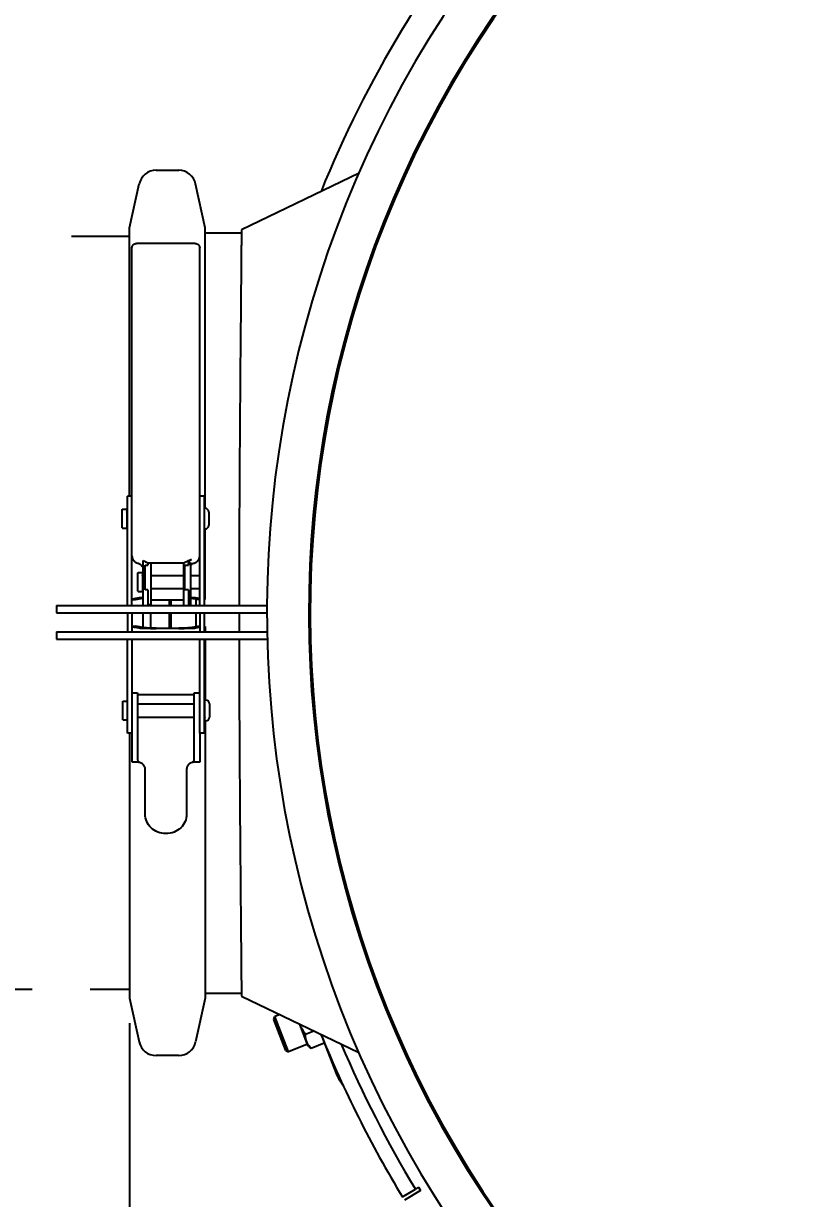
# Model space of a CAD drawing. Header units: millimetres. Extents: x 0 to 2800, y 0 to 1980.
# Drawn here: x 450.3 to 654.6, y 1335.9 to 1648 of the extents above; entities that cross this region are included whole.
import ezdxf

# ---------------------------------------------------------------- set-up
doc = ezdxf.new("R2010")
doc.units = ezdxf.units.MM
doc.header["$LTSCALE"] = 154
doc.header["$PDMODE"] = 3
doc.header["$PDSIZE"] = 8
doc.linetypes.add('DOT', pattern=[0.2, 0.1, -0.1])
doc.layers.get('0').update_dxf_attribs({"linetype": 'CONTINUOUS'})
doc.layers.get('Defpoints').update_dxf_attribs({"linetype": 'CONTINUOUS'})
doc.styles.get("Standard").update_dxf_attribs({"font": 'msyh.ttc'})
doc.dimstyles.new('DIMSTYLE_2', dxfattribs={"dimtxt": 23.333333, "dimasz": 23.333333, "dimexe": 1.5, "dimexo": 1, "dimgap": 0.875, "dimtad": 1, "dimdec": 0, "dimdsep": 46, "dimtxsty": 'Standard', "dimblk": '_FILLED', "dimblk1": '_FILLED', "dimblk2": '_FILLED', "dimcen": 0.09, "dimazin": 2, "dimtp": 0.01, "dimtm": 0.01, "dimtfac": 1, "dimtdec": 0, "dimtofl": 0, "dimtmove": 0, "dimatfit": 3, "dimldrblk": '_FILLED', "dimfxl": 1, "dimtolj": 1, "dimarcsym": 0})
doc.dimstyles.get("Standard").update_dxf_attribs({"dimtxt": 23.333333, "dimasz": 23.333333, "dimexe": 1.5, "dimexo": 1, "dimtad": 1, "dimdsep": 46, "dimtxsty": 'Standard', "dimblk": '_FILLED', "dimblk1": '_FILLED', "dimblk2": '_FILLED', "dimcen": 0.09, "dimazin": 2, "dimtol": 1, "dimtp": 0.01, "dimtm": 0.01, "dimtfac": 1, "dimtofl": 0, "dimtmove": 0, "dimatfit": 3, "dimldrblk": '_FILLED', "dimfxl": 1, "dimtolj": 1, "dimarcsym": 0})

# ---------------------------------------------------------------- blocks, each defined once
blk = doc.blocks.new('_FILLED')
at = {"color": 0, "linetype": 'ByBlock'}
blk.add_solid([(0, 0), (-1, 0.214), (-1, -0.214)], dxfattribs=at)
blk = doc.blocks.new('*D60')
at = {"color": 0, "linetype": 'Continuous', "lineweight": -2}
for p, q in [((1105.6, 1495.5), (1105.6, 1123.63)), ((478.49, 1382.43), (478.49, 1123.63)), ((501.82, 1125.13), (1082.27, 1125.13))]:
    blk.add_line(p, q, dxfattribs=at)
at = {"layer": 'Defpoints', "color": 0}
for p in [(1105.6, 1496.5), (478.49, 1383.43), (1105.6, 1125.13)]:
    blk.add_point(p, dxfattribs=at)
at = {"color": 0, "linetype": 'ByBlock', "lineweight": -2, "xscale": 23.3333333333, "yscale": 23.3333333333, "zscale": 23.3333333333}
for p, rotation in [((478.49, 1125.13), 179.9999902786), ((1105.6, 1125.13), 359.9999902786)]:
    blk.add_blockref('_FILLED', p, dxfattribs=dict(at, rotation=rotation))
at = {"color": 0, "insert": (791.93, 1157.11), "char_height": 23.3333, "attachment_point": 2, "rotation": 360, "line_spacing_factor": 0.9}
blk.add_mtext('\\A1;\\A1;630', dxfattribs=at)
blk = doc.blocks.new('*D64')
at = {"color": 0, "lineweight": -2}
for p, q in [((313.96, 1498.11), (313.96, 1817.79)), ((806.6, 1498.11), (806.6, 1817.79)), ((337.29, 1816.29), (783.27, 1816.29))]:
    blk.add_line(p, q, dxfattribs=at)
at = {"layer": 'Defpoints', "color": 0}
for p in [(806.6, 1816.29), (313.96, 1497.11), (806.6, 1497.11)]:
    blk.add_point(p, dxfattribs=at)
at = {"color": 0, "linetype": 'ByBlock', "lineweight": -2, "xscale": 23.3333333333, "yscale": 23.3333333333, "zscale": 23.3333333333, "rotation": 180}
blk.add_blockref('_FILLED', (313.96, 1816.29), dxfattribs=at)
at = {"color": 0, "linetype": 'ByBlock', "lineweight": -2, "xscale": 23.3333333333, "yscale": 23.3333333333, "zscale": 23.3333333333}
blk.add_blockref('_FILLED', (806.6, 1816.29), dxfattribs=at)
at = {"color": 0, "insert": (563.74, 1848.28), "char_height": 23.333, "attachment_point": 2, "line_spacing_factor": 0.9}
blk.add_mtext('\\A1;493', dxfattribs=at)
blk = doc.blocks.new('*D181')
at = {"color": 0, "lineweight": -2}
for p, q in [((186.11, 1500.14), (186.11, 1912.09)), ((209.44, 1910.59), (644.4, 1910.59)), ((1131.76, 1910.59), (696.81, 1910.59)), ((1155.1, 1492.44), (1155.1, 1912.09))]:
    blk.add_line(p, q, dxfattribs=at)
at = {"layer": 'Defpoints', "color": 0}
for p in [(1155.1, 1910.59), (186.11, 1499.14), (1155.1, 1491.44)]:
    blk.add_point(p, dxfattribs=at)
at = {"color": 0, "linetype": 'ByBlock', "lineweight": -2, "xscale": 23.3333333333, "yscale": 23.3333333333, "zscale": 23.3333333333, "rotation": 180}
blk.add_blockref('_FILLED', (186.11, 1910.59), dxfattribs=at)
at = {"color": 0, "linetype": 'ByBlock', "lineweight": -2, "xscale": 23.3333333333, "yscale": 23.3333333333, "zscale": 23.3333333333}
blk.add_blockref('_FILLED', (1155.1, 1910.59), dxfattribs=at)
at = {"color": 0, "insert": (670.6, 1910.59), "char_height": 23.333, "attachment_point": 5}
blk.add_mtext('\\A1;969', dxfattribs=at)

msp = doc.modelspace()

# ---------------------------------------------------------------- linework, layer by layer
at = {"linetype": 'Continuous'}
for p, q in [((485.54119, 1609.0401), (491.5577, 1609.0401)), ((539.49663, 1608.27891), (508.23272, 1593.24527)), ((478.48682, 1593.78388), (481.04862, 1605.42847)), ((498.61208, 1593.78388), (496.05027, 1605.42847)), ((478.48682, 1522.49594), (478.48682, 1593.78388)), ((498.61208, 1519.24594), (498.61208, 1593.78388)), ((498.61208, 1592.44283), (508.22581, 1592.44283)), ((495.94436, 1589.59035), (480.34436, 1589.59035)), ((479.14436, 1493.4401), (479.14436, 1588.45573)), ((497.14436, 1493.4401), (497.14436, 1588.45573)), ((477.94436, 1493.4401), (477.94436, 1522.49594)), ((479.14436, 1522.49594), (477.94436, 1522.49594)), ((498.34436, 1522.49594), (497.14436, 1522.49594)), ((498.34436, 1522.49594), (498.34436, 1493.4401)), ((476.54436, 1518.94594), (476.559, 1518.9813)), ((476.54436, 1514.04594), (476.54436, 1518.94594)), ((476.559, 1518.9813), (476.59436, 1518.99594)), ((476.59436, 1518.99594), (477.69436, 1518.99594)), ((477.69436, 1518.99594), (477.72971, 1518.9813)), ((477.72971, 1518.9813), (477.74436, 1518.94594)), ((477.74436, 1518.94594), (477.74436, 1514.04594)), ((477.759, 1518.26059), (477.74436, 1518.29594)), ((477.79436, 1518.24594), (477.759, 1518.26059)), ((477.79436, 1518.24594), (477.94436, 1518.24594)), ((498.39436, 1519.24594), (498.359, 1519.2313)), ((498.54436, 1519.24594), (498.39436, 1519.24594)), ((499.54436, 1518.24594), (499.54436, 1514.74594)), ((477.759, 1514.7313), (477.74436, 1514.69594)), ((477.79436, 1514.74594), (477.759, 1514.7313)), ((477.79436, 1514.74594), (477.94436, 1514.74594)), ((476.54436, 1514.04594), (476.559, 1514.01059)), ((476.559, 1514.01059), (476.59436, 1513.99594)), ((476.59436, 1513.99594), (477.69436, 1513.99594)), ((477.69436, 1513.99594), (477.72971, 1514.01059)), ((477.72971, 1514.01059), (477.74436, 1514.04594)), ((498.39436, 1513.74594), (498.359, 1513.76059)), ((498.54436, 1513.74594), (498.39436, 1513.74594)), ((498.61208, 1495.01133), (498.61208, 1513.74594)), ((482.14436, 1493.4401), (482.14436, 1505.33847)), ((483.34436, 1504.7797), (483.34436, 1504.15955)), ((492.55545, 1504.70233), (483.73327, 1504.70233)), ((484.16872, 1504.70233), (484.16872, 1493.64132)), ((492.94436, 1493.4401), (492.94436, 1504.7797)), ((494.66872, 1504.84539), (494.66872, 1493.64132)), ((495.65454, 1504.68917), (495.65548, 1504.68941)), ((495.65549, 1504.69023), (495.66791, 1504.69343)), ((480.74436, 1502.09132), (480.759, 1502.12667)), ((480.74436, 1497.19132), (480.74436, 1502.09132)), ((480.759, 1502.12667), (480.79436, 1502.14132)), ((480.79436, 1502.14132), (481.89436, 1502.14132)), ((481.89436, 1502.14132), (481.92971, 1502.12667)), ((481.92971, 1502.12667), (481.94436, 1502.09132)), ((481.94436, 1502.09132), (481.94436, 1497.19132)), ((482.66872, 1497.57797), (482.66872, 1504.15955)), ((482.66872, 1504.15955), (483.34436, 1504.15955)), ((493.16872, 1497.57797), (493.16872, 1504.15955)), ((493.16872, 1504.15955), (494.14436, 1504.15955)), ((494.14436, 1504.49046), (494.14436, 1504.15955)), ((481.959, 1501.40596), (481.94436, 1501.44132)), ((481.99436, 1501.39132), (481.959, 1501.40596)), ((481.99436, 1501.39132), (482.14436, 1501.39132)), ((484.16872, 1501.39132), (492.94436, 1501.39132)), ((494.66872, 1501.39132), (497.09436, 1501.39132)), ((497.09436, 1501.39132), (497.12971, 1501.40596)), ((481.04863, 1495.41766), (479.14436, 1495.11563)), ((480.04945, 1494.99934), (482.14436, 1495.33161)), ((480.74436, 1497.19132), (480.759, 1497.15596)), ((480.759, 1497.15596), (480.79436, 1497.14132)), ((480.79436, 1497.14132), (481.89436, 1497.14132)), ((481.89436, 1497.14132), (481.92971, 1497.15596)), ((481.92971, 1497.15596), (481.94436, 1497.19132)), ((481.959, 1497.87667), (481.94436, 1497.84132)), ((481.99436, 1497.89132), (481.959, 1497.87667)), ((481.99436, 1497.89132), (482.14436, 1497.89132)), ((482.09945, 1493.4401), (482.09945, 1495.32449)), ((483.34436, 1497.57797), (482.66872, 1497.57797)), ((483.34436, 1497.57797), (483.34436, 1493.4401)), ((484.16872, 1497.89132), (492.94436, 1497.89132)), ((494.14436, 1497.57797), (493.16872, 1497.57797)), ((494.14436, 1497.57797), (494.14436, 1493.4401)), ((494.66872, 1497.89132), (497.09436, 1497.89132)), ((494.66872, 1495.37695), (497.04945, 1494.99934)), ((497.14436, 1495.24413), (496.05027, 1495.41766)), ((497.09436, 1497.89132), (497.12971, 1497.87667)), ((459.09781, 1493.4401), (459.09781, 1491.4401)), ((459.09781, 1493.4401), (515.0265, 1493.4401)), ((479.14436, 1495.00628), (480.04945, 1494.99934)), ((483.34436, 1493.64132), (484.16872, 1493.64132)), ((484.09945, 1493.64132), (484.09945, 1493.4401)), ((484.16872, 1494.96255), (492.94436, 1494.96255)), ((489.09944, 1493.4401), (489.09944, 1494.96255)), ((489.43278, 1494.96255), (489.43278, 1493.4401)), ((494.14436, 1493.64132), (494.66872, 1493.64132)), ((496.09944, 1495.15002), (496.09944, 1493.4401)), ((497.04945, 1494.99934), (497.14436, 1495.00006)), ((498.61208, 1495.01133), (498.34436, 1495.0538)), ((498.34436, 1495.00928), (498.61208, 1495.01133)), ((459.09781, 1491.4401), (515.04744, 1491.4401)), ((477.94436, 1491.4401), (477.94436, 1486.4401)), ((479.14436, 1491.4401), (479.14436, 1486.4401)), ((482.09945, 1487.55515), (482.09945, 1491.4401)), ((484.09945, 1491.4401), (484.09945, 1487.40476)), ((489.09944, 1487.39175), (489.09944, 1491.44283)), ((489.43278, 1491.44283), (489.43278, 1487.39175)), ((496.09944, 1491.44283), (496.09944, 1487.72964)), ((497.14436, 1491.4401), (497.14436, 1486.4401)), ((498.34436, 1491.4401), (498.34436, 1486.4401)), ((459.09781, 1486.4401), (459.09781, 1484.4401)), ((459.09781, 1486.4401), (515.0998, 1486.4401)), ((480.04945, 1487.88035), (479.14436, 1487.8734)), ((479.14436, 1487.76404), (481.04863, 1487.46196)), ((482.61126, 1487.47395), (480.04945, 1487.88035)), ((485.54119, 1487.39175), (491.55771, 1487.39175)), ((491.55771, 1487.33591), (485.54119, 1487.33591)), ((497.04945, 1487.88035), (494.48764, 1487.47395)), ((496.05027, 1487.46196), (497.14436, 1487.63552)), ((497.14436, 1487.87962), (497.04945, 1487.88035)), ((498.61208, 1487.86835), (498.34436, 1487.8704)), ((498.34436, 1487.82588), (498.61208, 1487.86835)), ((498.61208, 1487.86835), (498.61208, 1486.4401)), ((459.09781, 1484.4401), (515.12075, 1484.4401)), ((477.94436, 1459.49989), (477.94436, 1484.4401)), ((479.14436, 1484.4401), (479.14436, 1459.49989)), ((497.14436, 1459.49989), (497.14436, 1484.4401)), ((498.34436, 1484.4401), (498.34436, 1459.49989)), ((498.61208, 1484.4401), (498.61208, 1468.24989)), ((476.74436, 1467.94989), (476.759, 1467.98525)), ((476.74436, 1463.04989), (476.74436, 1467.94989)), ((476.759, 1467.98525), (476.79436, 1467.99989)), ((476.79436, 1467.99989), (477.89436, 1467.99989)), ((477.89436, 1467.99989), (477.92971, 1467.98525)), ((479.15579, 1470.1703), (480.65579, 1470.1703)), ((480.65579, 1470.1703), (480.65579, 1452.34585)), ((480.65579, 1467.24989), (495.65579, 1467.24989)), ((495.15579, 1469.6551), (481.15579, 1469.6551)), ((495.65579, 1452.34585), (495.65579, 1470.1703)), ((495.65579, 1470.1703), (497.14436, 1470.1703)), ((498.34436, 1467.24989), (498.49436, 1467.24989)), ((498.49436, 1467.24989), (498.52971, 1467.26454)), ((498.52971, 1467.26454), (498.54436, 1467.29989)), ((498.559, 1468.23525), (498.54436, 1468.19989)), ((498.54436, 1462.79989), (498.54436, 1468.19989)), ((498.59436, 1468.24989), (498.559, 1468.23525)), ((498.74436, 1468.24989), (498.59436, 1468.24989)), ((499.74436, 1467.24989), (499.74436, 1463.74989)), ((476.74436, 1463.04989), (476.759, 1463.01454)), ((476.759, 1463.01454), (476.79436, 1462.99989)), ((476.79436, 1462.99989), (477.89436, 1462.99989)), ((477.89436, 1462.99989), (477.92971, 1463.01454)), ((480.65579, 1463.74989), (495.65579, 1463.74989)), ((498.34436, 1463.74989), (498.49436, 1463.74989)), ((498.49436, 1463.74989), (498.52971, 1463.73525)), ((498.52971, 1463.73525), (498.54436, 1463.69989)), ((498.559, 1462.76454), (498.54436, 1462.79989)), ((498.59436, 1462.74989), (498.559, 1462.76454)), ((498.74436, 1462.74989), (498.59436, 1462.74989)), ((498.61208, 1462.74989), (498.61208, 1389.09633)), ((479.14436, 1459.49989), (477.94436, 1459.49989)), ((478.48682, 1459.49989), (478.48682, 1389.09633)), ((479.15579, 1451.7716), (479.15579, 1459.49989)), ((498.34436, 1459.49989), (497.14436, 1459.49989)), ((497.15579, 1459.5004), (497.15579, 1451.7716)), ((481.15579, 1451.7716), (479.15579, 1451.7716)), ((497.15579, 1451.7716), (495.15579, 1451.7716)), ((482.65579, 1437.96324), (482.65579, 1449.88624)), ((493.65579, 1449.88624), (493.65579, 1437.96324)), ((498.61208, 1390.44283), (508.22554, 1390.44283)), ((508.23272, 1389.64039), (539.44035, 1374.63382)), ((478.48682, 1389.09633), (481.04862, 1377.45174)), ((498.61208, 1389.09633), (496.05027, 1377.45174)), ((516.79688, 1383.41785), (517.13851, 1384.19457)), ((519.98752, 1375.21664), (516.79688, 1383.41785)), ((518.47587, 1384.71486), (517.13851, 1384.19457)), ((520.76424, 1374.87501), (517.13851, 1384.19457)), ((525.97808, 1376.36692), (523.70944, 1382.19823)), ((525.27127, 1379.5386), (527.4653, 1380.39218)), ((525.7968, 1376.8329), (520.76424, 1374.87501)), ((526.71676, 1375.8231), (530.21976, 1377.18592)), ((529.55929, 1378.8961), (533.38756, 1369.05592)), ((491.5577, 1373.8401), (485.54119, 1373.8401)), ((519.98752, 1375.21664), (520.76424, 1374.87501)), ((525.97808, 1376.36692), (526.33461, 1376.08086)), ((551.0032, 1336.29271), (554.42255, 1338.3683)), ((555.79628, 1338.03236), (551.52352, 1335.43874)), ((555.27738, 1338.8872), (554.43935, 1338.3785)), ((555.27738, 1338.8872), (555.79628, 1338.03236))]:
    msp.add_line(p, q, dxfattribs=at)
at = {"linetype": 'DOT'}
for p, q in [((478.48682, 1591.44007), (410.83208, 1591.44007)), ((375.60291, 1391.44014), (478.48682, 1391.4401))]:
    msp.add_line(p, q, dxfattribs=at)
at = {"linetype": 'Continuous'}
for points in [[(479.14437, 1506.59984), (479.14469, 1506.57062), (479.14545, 1506.54152), (479.14663, 1506.51252), (479.14823, 1506.48365), (479.15025, 1506.45491), (479.15268, 1506.4263), (479.1555, 1506.39784), (479.15873, 1506.36953), (479.16234, 1506.34138), (479.16634, 1506.3134), (479.17072, 1506.28559), (479.17546, 1506.25797), (479.18057, 1506.23053), (479.18604, 1506.20329), (479.19185, 1506.17624), (479.19801, 1506.14941), (479.2045, 1506.12279), (479.21132, 1506.09639), (479.21846, 1506.07022), (479.22592, 1506.04428), (479.23368, 1506.01857), (479.24174, 1505.9931), (479.25009, 1505.96788), (479.25873, 1505.9429), (479.26765, 1505.91817), (479.27685, 1505.89369), (479.28631, 1505.86947), (479.29604, 1505.84551), (479.30602, 1505.82181), (479.31625, 1505.79837), (479.32673, 1505.7752), (479.33744, 1505.75231), (479.34838, 1505.72968), (479.35954, 1505.70734), (479.37092, 1505.68527), (479.38251, 1505.66349), (479.39429, 1505.64199), (479.40626, 1505.62079), (479.41842, 1505.59987), (479.43075, 1505.57925), (479.44325, 1505.55892), (479.45591, 1505.53889), (479.46871, 1505.51916), (479.48165, 1505.49974), (479.49473, 1505.48061), (479.50793, 1505.46179), (479.52124, 1505.44328), (479.53465, 1505.42506), (479.54817, 1505.40715), (479.56177, 1505.38954), (479.57546, 1505.37223), (479.58921, 1505.35522), (479.60304, 1505.33851), (479.61692, 1505.32209), (479.63085, 1505.30596), (479.64483, 1505.29014), (479.65884, 1505.2746), (479.67292, 1505.2593), (479.68707, 1505.24425), (479.70127, 1505.22945), (479.71554, 1505.21487), (479.72987, 1505.20053), (479.74427, 1505.18641), (479.75871, 1505.17253), (479.7732, 1505.15889), (479.78774, 1505.14548), (479.8023, 1505.13231), (479.8169, 1505.11938), (479.83152, 1505.10667), (479.84615, 1505.09421), (479.8608, 1505.08198), (479.87546, 1505.06998), (479.89012, 1505.05822), (479.90478, 1505.04668), (479.91944, 1505.03538), (479.93408, 1505.0243), (479.94872, 1505.01344), (479.96334, 1505.0028), (479.97794, 1504.99239), (479.99251, 1504.98219), (480.00705, 1504.97221), (480.02155, 1504.96244), (480.03601, 1504.95289), (480.05043, 1504.94355), (480.06478, 1504.93442), (480.07908, 1504.9255), (480.09332, 1504.91678), (480.10749, 1504.90827), (480.12158, 1504.89996), (480.13559, 1504.89185), (480.14954, 1504.88393), (480.16341, 1504.8762), (480.17721, 1504.86865), (480.19095, 1504.86127), (480.20463, 1504.85406), (480.21824, 1504.84701), (480.2318, 1504.84013), (480.2453, 1504.83341), (480.25874, 1504.82684), (480.27213, 1504.82042), (480.28546, 1504.81415), (480.29874, 1504.80803), (480.31198, 1504.80204), (480.32517, 1504.79619), (480.3383, 1504.79048), (480.35138, 1504.7849), (480.36443, 1504.77945), (480.37741, 1504.77413), (480.39029, 1504.76896), (480.403, 1504.76397), (480.41558, 1504.75912), (480.42812, 1504.75439), (480.4406, 1504.74977), (480.453, 1504.74528), (480.46538, 1504.74089), (480.4777, 1504.73661), (480.48994, 1504.73245), (480.50221, 1504.72837), (480.51438, 1504.72442), (480.52646, 1504.72057), (480.53866, 1504.71678), (480.55077, 1504.71309), (480.56276, 1504.70953), (480.57481, 1504.70603), (480.58593, 1504.70287), (480.59675, 1504.69987), (480.60879, 1504.6966), (480.62137, 1504.69328), (480.63397, 1504.69004)], [(480.63405, 1504.6892), (480.76282, 1504.65154), (480.94309, 1504.58257), (481.11692, 1504.49628), (481.28244, 1504.39324), (481.43797, 1504.2739), (481.58086, 1504.13965), (481.70951, 1503.9915), (481.82304, 1503.83098), (481.92027, 1503.66069), (482.00068, 1503.4826), (482.06375, 1503.29856), (482.10887, 1503.11115), (482.13578, 1502.92246), (482.13598, 1502.91818)], [(494.66872, 1504.09771), (494.74367, 1504.17591), (494.90392, 1504.31748), (495.07738, 1504.44023), (495.26192, 1504.5436), (495.45505, 1504.62677), (495.65384, 1504.68899)], [(495.66791, 1504.69343), (495.68046, 1504.69675), (495.69241, 1504.69999), (495.7031, 1504.70296), (495.7141, 1504.70608), (495.72608, 1504.70956), (495.73803, 1504.71312), (495.75013, 1504.7168), (495.7623, 1504.72058), (495.77438, 1504.72443), (495.78654, 1504.72839), (495.7988, 1504.73246), (495.81103, 1504.73662), (495.82334, 1504.74089), (495.83572, 1504.74528), (495.84811, 1504.74977), (495.86058, 1504.75438), (495.8731, 1504.75911), (495.88566, 1504.76395), (495.89834, 1504.76893), (495.91117, 1504.77408), (495.92411, 1504.77937), (495.93711, 1504.78481), (495.95016, 1504.79037), (495.96327, 1504.79607), (495.97644, 1504.8019), (495.98964, 1504.80788), (496.00289, 1504.81398), (496.0162, 1504.82024), (496.02957, 1504.82664), (496.04298, 1504.83319), (496.05645, 1504.8399), (496.06998, 1504.84676), (496.08357, 1504.85378), (496.09722, 1504.86097), (496.11093, 1504.86833), (496.1247, 1504.87586), (496.13855, 1504.88358), (496.15247, 1504.89148), (496.16646, 1504.89957), (496.18053, 1504.90785), (496.19468, 1504.91635), (496.2089, 1504.92504), (496.22318, 1504.93395), (496.23753, 1504.94306), (496.25193, 1504.95239), (496.26638, 1504.96192), (496.28088, 1504.97167), (496.29542, 1504.98164), (496.30999, 1504.99183), (496.32459, 1505.00224), (496.33921, 1505.01286), (496.35385, 1505.02371), (496.36849, 1505.03478), (496.38315, 1505.04608), (496.39782, 1505.0576), (496.41248, 1505.06936), (496.42715, 1505.08135), (496.4418, 1505.09357), (496.45645, 1505.10603), (496.47108, 1505.11873), (496.48568, 1505.13166), (496.50026, 1505.14482), (496.5148, 1505.15823), (496.5293, 1505.17187), (496.54376, 1505.18574), (496.55816, 1505.19986), (496.57251, 1505.2142), (496.58679, 1505.22877), (496.60101, 1505.24358), (496.61517, 1505.25863), (496.62926, 1505.27392), (496.64328, 1505.28946), (496.65727, 1505.30529), (496.67121, 1505.32141), (496.68511, 1505.33783), (496.69894, 1505.35454), (496.71271, 1505.37155), (496.72641, 1505.38886), (496.74003, 1505.40647), (496.75355, 1505.42438), (496.76698, 1505.4426), (496.7803, 1505.46111), (496.79351, 1505.47993), (496.8066, 1505.49906), (496.81956, 1505.51849), (496.83237, 1505.53822), (496.84504, 1505.55825), (496.85755, 1505.57858), (496.8699, 1505.5992), (496.88207, 1505.62012), (496.89406, 1505.64133), (496.90585, 1505.66283), (496.91745, 1505.68462), (496.92884, 1505.70669), (496.94002, 1505.72904), (496.95097, 1505.75167), (496.9617, 1505.77457), (496.97218, 1505.79774), (496.98243, 1505.82119), (496.99242, 1505.8449), (497.00216, 1505.86887), (497.01164, 1505.89309), (497.02085, 1505.91758), (497.02978, 1505.94232), (497.03843, 1505.96731), (497.0468, 1505.99254), (497.05487, 1506.01802), (497.06264, 1506.04374), (497.0701, 1506.06969), (497.07726, 1506.09587), (497.08409, 1506.12229), (497.09059, 1506.14891), (497.09675, 1506.17576), (497.10258, 1506.20281), (497.10805, 1506.23007), (497.11317, 1506.25752), (497.11793, 1506.28516), (497.12231, 1506.31298), (497.12632, 1506.34098), (497.12994, 1506.36915), (497.13317, 1506.39747), (497.13601, 1506.42595), (497.13844, 1506.45457), (497.14046, 1506.48333), (497.14207, 1506.51222), (497.14325, 1506.54123), (497.14401, 1506.57036), (497.14434, 1506.59959)]]:
    msp.add_lwpolyline(points, dxfattribs=at)
for centre, radius, start, end in [((806.59944, 1491.44283), 291.6, 48.1460296, 38.6985567), ((806.59944, 1491.44283), 280.49174, 45, 41.73), ((806.59944, 1491.44283), 280.1, 45, 41.73), ((806.59944, 1491.44283), 299, 121.4498993, 158.0014965), ((485.54119, 1604.4401), 4.6, 90, 167.5925815), ((491.5577, 1604.4401), 4.6, 12.4074185, 90), ((498.54436, 1518.24594), 1, 0, 90), ((498.54436, 1514.74594), 1, 270, 0), ((498.74436, 1467.24989), 1, 0, 90), ((498.74436, 1463.74989), 1, 270, 0), ((485.54119, 1378.4401), 4.6, 192.4074185, 270), ((491.5577, 1378.4401), 4.6, 270, 347.5925815), ((529.09004, 1378.88313), 3.81256, 197.3520252, 197.7552642), ((529.05887, 1378.87287), 3.77974, 197.7513577, 201.2534813), ((806.59944, 1491.44283), 299, 201.9924921, 211.2582742), ((806.59944, 1491.44283), 295, 202.8528445, 211.2582742), ((542.70711, 1372.68165), 10, 201.2582742, 220.5435757)]:
    msp.add_arc(centre, radius, start, end, dxfattribs=at)
for points, knots in [([(508.23256, 1593.24519), (508.24506, 1593.2071), (508.21261, 1593.04216), (508.23958, 1592.68706), (508.21738, 1592.08582), (508.21763, 1591.25102), (508.20544, 1590.17919), (508.1904, 1588.28801), (508.16412, 1585.35899), (508.1277, 1581.18762), (508.08329, 1576.17083), (508.03249, 1570.35671), (507.95218, 1561.17871), (507.84316, 1548.19373), (507.71927, 1531.16107), (507.62659, 1512.67346), (507.60058, 1499.93704), (507.5983, 1493.44065)], [0, 0, 0, 0, 0.001204947, 0.004812297, 0.010814576, 0.019197501, 0.029941218, 0.043019196, 0.076051111, 0.117981126, 0.168408945, 0.22685135, 0.292749216, 0.444292136, 0.617168179, 0.804730903, 1, 1, 1, 1]), ([(479.14436, 1588.45573), (479.14436, 1588.74561), (479.406, 1589.36816), (480.03708, 1589.59035), (480.34436, 1589.59035)], [0, 0, 0, 0, 0.485435487, 1, 1, 1, 1]), ([(495.94436, 1589.59035), (496.25166, 1589.59035), (496.88275, 1589.36813), (497.14436, 1588.74557), (497.14436, 1588.45573)], [0, 0, 0, 0, 0.514617876, 1, 1, 1, 1]), ([(482.14436, 1505.33847), (482.34589, 1505.24918), (482.74055, 1505.05274), (483.13564, 1504.85187), (483.34436, 1504.7797)], [0, 0, 0, 0, 0.49953475, 1, 1, 1, 1]), ([(492.94436, 1504.7797), (493.28309, 1504.89684), (493.90876, 1505.25762), (494.57801, 1505.52673), (494.92387, 1505.62437)], [0, 0, 0, 0, 0.499332455, 1, 1, 1, 1]), ([(494.92387, 1505.62437), (494.68881, 1505.55791), (494.28097, 1505.21734), (494.14579, 1504.7281), (494.14436, 1504.49046)], [0, 0, 0, 0, 0.50687238, 1, 1, 1, 1]), ([(494.25687, 1504.62318), (494.28063, 1504.64895), (494.39951, 1504.75378), (494.55059, 1504.81529), (494.66872, 1504.84783)], [0, 0, 0, 0, 0.222451797, 1, 1, 1, 1]), ([(482.14197, 1495.49132), (482.01701, 1495.48654), (481.65239, 1495.46892), (481.28594, 1495.4553), (481.04863, 1495.41766)], [0, 0, 0, 0, 0.342295302, 1, 1, 1, 1]), ([(496.05027, 1495.41766), (495.88331, 1495.44414), (495.42237, 1495.47131), (494.9626, 1495.49198), (494.67112, 1495.50133)], [0, 0, 0, 0, 0.366951236, 1, 1, 1, 1]), ([(481.04863, 1487.46196), (481.24139, 1487.43138), (481.77983, 1487.40321), (483.27608, 1487.34381), (484.58043, 1487.33591), (485.54119, 1487.33591)], [0, 0, 0, 0, 0.130238797, 0.358886551, 1, 1, 1, 1]), ([(485.54119, 1487.39175), (484.91461, 1487.39175), (484.06395, 1487.3969), (483.08813, 1487.43564), (482.73697, 1487.45401), (482.61126, 1487.47395)], [0, 0, 0, 0, 0.641113636, 0.869761301, 1, 1, 1, 1]), ([(494.48764, 1487.47395), (494.36193, 1487.45401), (494.01077, 1487.43564), (493.03495, 1487.3969), (492.18429, 1487.39175), (491.55771, 1487.39175)], [0, 0, 0, 0, 0.130238789, 0.35888654, 1, 1, 1, 1]), ([(491.55771, 1487.33591), (492.51846, 1487.33591), (493.82282, 1487.34381), (495.31907, 1487.40321), (495.85751, 1487.43138), (496.05027, 1487.46196)], [0, 0, 0, 0, 0.641113647, 0.869761309, 1, 1, 1, 1]), ([(507.60214, 1484.43818), (507.60956, 1478.18705), (507.64301, 1465.97389), (507.7421, 1448.29794), (507.84631, 1434.39138), (507.93147, 1424.16215), (507.9898, 1417.32903), (508.04369, 1411.14748), (508.09236, 1405.6734), (508.13367, 1400.95608), (508.16366, 1397.51792), (508.18409, 1395.17676), (508.19675, 1393.73754), (508.20745, 1392.5142), (508.21647, 1391.50979), (508.22195, 1390.81002), (508.22675, 1390.36206), (508.22703, 1390.10813), (508.23368, 1389.91458), (508.22373, 1389.76688), (508.24412, 1389.69499), (508.22413, 1389.64452), (508.23259, 1389.64045)], [0, 0, 0, 0, 0.197820823, 0.386492567, 0.559373568, 0.637913472, 0.710213424, 0.775619144, 0.833539514, 0.883450665, 0.924906958, 0.942346267, 0.957540357, 0.970454329, 0.981059281, 0.989331695, 0.992587709, 0.995254166, 0.997329375, 0.998812523, 0.999702938, 1, 1, 1, 1]), ([(481.15579, 1469.6551), (481.09084, 1469.6551), (480.97423, 1469.65784), (480.81027, 1469.66745), (480.72504, 1469.68358), (480.65579, 1469.69599), (480.65579, 1469.71001)], [0, 0, 0, 0, 0.384065746, 0.7048992, 0.91706318, 1, 1, 1, 1]), ([(495.65579, 1469.71001), (495.65579, 1469.69599), (495.58656, 1469.68358), (495.50133, 1469.66745), (495.33736, 1469.65784), (495.22075, 1469.6551), (495.15579, 1469.6551)], [0, 0, 0, 0, 0.082920261, 0.295080557, 0.615937779, 1, 1, 1, 1]), ([(480.65579, 1452.34585), (480.65579, 1452.24717), (480.7033, 1452.03032), (480.86484, 1451.86107), (480.97016, 1451.81297)], [0, 0, 0, 0, 0.460127368, 1, 1, 1, 1]), ([(482.65579, 1449.88624), (482.65579, 1450.13126), (482.54928, 1450.63179), (482.10046, 1451.25771), (481.43679, 1451.67457), (480.91577, 1451.7716), (480.65579, 1451.7716)], [0, 0, 0, 0, 0.242463198, 0.489595788, 0.742746192, 1, 1, 1, 1]), ([(495.65579, 1451.7716), (495.39581, 1451.7716), (494.87479, 1451.67455), (494.2111, 1451.25769), (493.7623, 1450.63177), (493.65579, 1450.13126), (493.65579, 1449.88624)], [0, 0, 0, 0, 0.257262309, 0.510414899, 0.75754354, 1, 1, 1, 1]), ([(495.34169, 1451.81308), (495.44693, 1451.86123), (495.60833, 1452.03044), (495.65579, 1452.2472), (495.65579, 1452.34585)], [0, 0, 0, 0, 0.539844956, 1, 1, 1, 1]), ([(493.65579, 1437.96324), (493.65579, 1437.304), (493.37631, 1435.95386), (492.17234, 1434.2402), (490.34209, 1433.07641), (488.15586, 1432.66346), (485.96961, 1433.07637), (484.1394, 1434.24009), (482.93526, 1435.9537), (482.65579, 1437.3039), (482.65579, 1437.96324)], [0, 0, 0, 0, 0.118797481, 0.240531214, 0.367886849, 0.499995988, 0.632105073, 0.759460969, 0.881184513, 1, 1, 1, 1]), ([(525.27127, 1379.5386), (524.95722, 1379.94719), (524.36721, 1380.79471), (523.90174, 1381.71949), (523.71026, 1382.19743)], [0, 0, 0, 0, 0.500223583, 1, 1, 1, 1]), ([(525.45099, 1377.74606), (525.36241, 1378.02955), (525.25174, 1378.62786), (525.25292, 1379.23313), (525.27127, 1379.5386)], [0, 0, 0, 0, 0.492523751, 1, 1, 1, 1]), ([(526.71676, 1375.8231), (526.46539, 1376.06624), (526.11395, 1376.45509), (525.7422, 1377.03705), (525.59742, 1377.34538), (525.5362, 1377.50274)], [0, 0, 0, 0, 0.507493308, 0.754983713, 1, 1, 1, 1]), ([(526.3346, 1376.08086), (526.36361, 1376.05757), (526.4858, 1375.96419), (526.61587, 1375.88143), (526.71676, 1375.8231)], [0, 0, 0, 0, 0.241982663, 1, 1, 1, 1])]:
    msp.add_open_spline(points, degree=3, knots=knots, dxfattribs=at)
for points in [[(483.34436, 1504.7797), (483.46928, 1504.7365), (483.6011, 1504.70128), (483.73327, 1504.70233)], [(492.55545, 1504.70233), (492.68762, 1504.70128), (492.81944, 1504.7365), (492.94436, 1504.7797)], [(494.14436, 1504.35142), (494.14538, 1504.44946), (494.19042, 1504.5511), (494.25687, 1504.62318)], [(507.59796, 1491.44282), (507.59796, 1489.77521), (507.59868, 1488.10759), (507.6001, 1486.43998)], [(480.97016, 1451.81297), (481.02783, 1451.78664), (481.0924, 1451.7716), (481.15579, 1451.7716)], [(495.15579, 1451.7716), (495.21928, 1451.7716), (495.28395, 1451.78667), (495.34169, 1451.81308)]]:
    msp.add_open_spline(points, degree=3, dxfattribs=at)

# ---------------------------------------------------------------- dimensions: what is measured, and where the dimension line sits
dim = msp.add_linear_dim(base=(1155.09781, 1910.58608), p1=(186.11133, 1499.14176), p2=(1155.09781, 1491.4401), text='969', dimstyle='Standard', override={"dimtad": 0, "dimtih": 1, "dimtoh": 1, "dimdec": 4, "dimzin": 0, "dimcen": 25.2, "dimadec": 0, "dimazin": 0, "dimtdec": 4, "dimtzin": 0})
dim.commit()
dim.dimension.update_dxf_attribs({"geometry": '*D181', "text_midpoint": (670.60457, 1910.58608)})
dim = msp.add_linear_dim(base=(806.59944, 1816.28931), p1=(313.95781, 1497.10677), p2=(806.59944, 1497.1095), dimstyle='DIMSTYLE_2')
dim.commit()
dim.dimension.update_dxf_attribs({"geometry": '*D64', "text_midpoint": (563.73756, 1816.28931), "dimtype": 160})
dim = msp.add_linear_dim(base=(1105.59938, 1125.12799), p1=(478.4868, 1383.42966), p2=(1105.59945, 1496.5047), angle=359.9999903, text='\\A1;630', dimstyle='DIMSTYLE_2', override={"dimtxsty": 'Standard'}, dxfattribs=at)
dim.commit()
dim.dimension.update_dxf_attribs({"geometry": '*D60', "text_midpoint": (791.93117, 1125.12804), "dimtype": 160})

doc.saveas('drawing.dxf')
